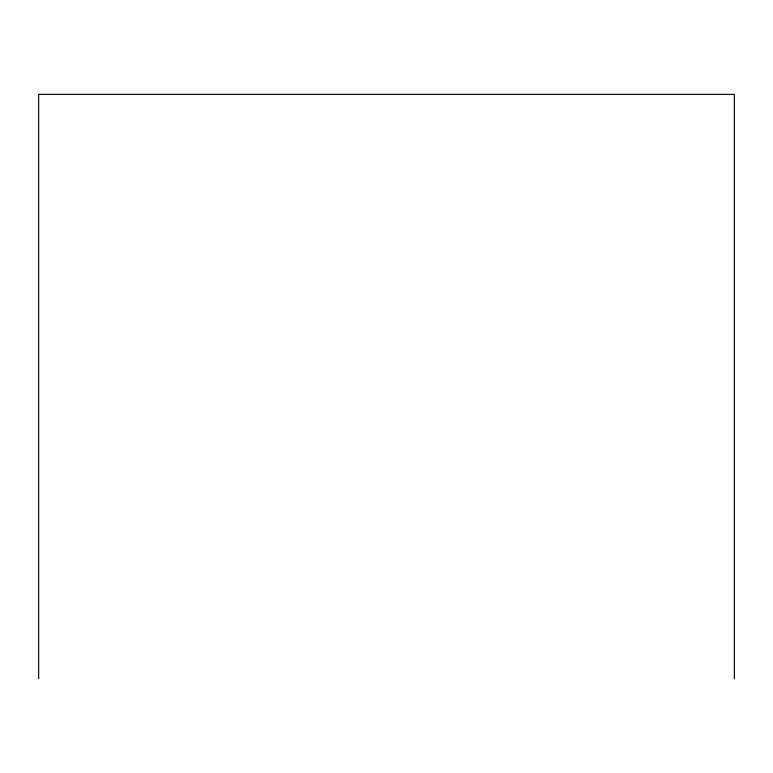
<?xml version="1.0" encoding="UTF-8"?>
<svg xmlns="http://www.w3.org/2000/svg" width="773" height="773" viewBox="0 0 773 773"><rect width="100%" height="100%" fill="white"/><g stroke="black" fill="none" stroke-linecap="round" stroke-linejoin="round"><path stroke-width="1.16" d="M734.35 678.617L734.35 94.383L38.65 94.383L38.65 678.617"/></g></svg>
